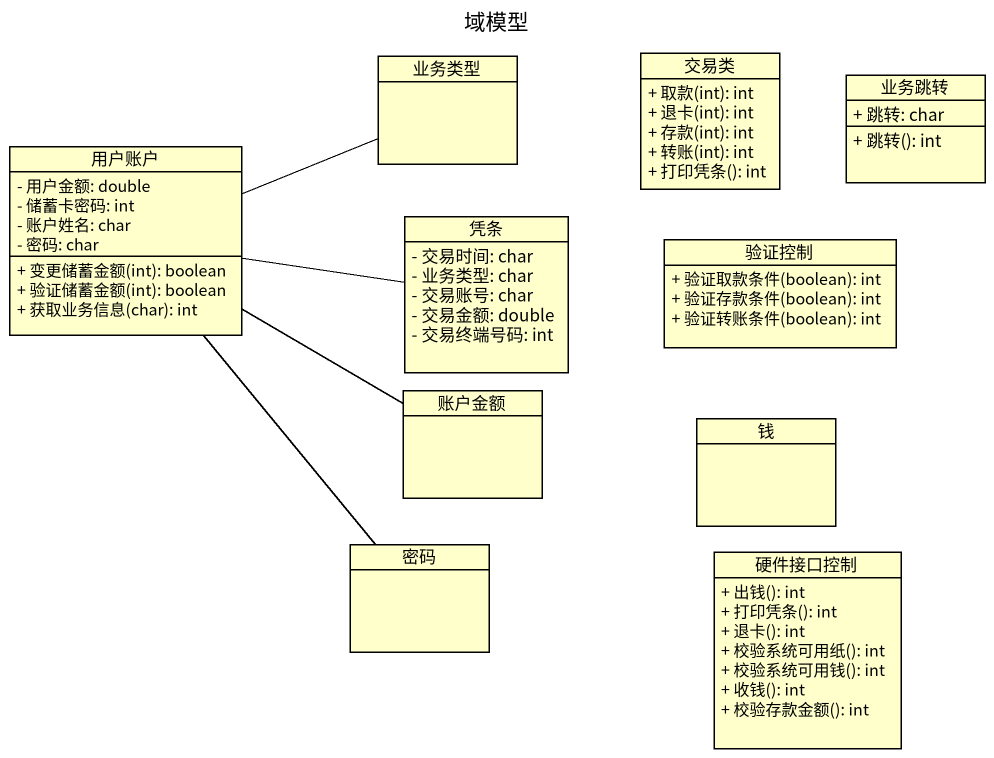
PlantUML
@startuml
title 域模型
hide circle
hide empty members
skinparam classAttributeIconSize 0
class 业务类型
class 交易类 {
  + 取款(int): int
  + 退卡(int): int
  + 存款(int): int
  + 转账(int): int
  + 打印凭条(): int
}
class 业务跳转 {
  + 跳转: char
  + 跳转(): int
}
class 用户账户 {
  - 用户金额: double
  - 储蓄卡密码: int
  - 账户姓名: char
  - 密码: char
  + 变更储蓄金额(int): boolean
  + 验证储蓄金额(int): boolean
  + 获取业务信息(char): int
}
class 凭条 {
  - 交易时间: char
  - 业务类型: char
  - 交易账号: char
  - 交易金额: double
  - 交易终端号码: int
}
class 验证控制 {
  + 验证取款条件(boolean): int
  + 验证存款条件(boolean): int
  + 验证转账条件(boolean): int
}
class 账户金额
class 钱
class 密码
class 硬件接口控制 {
  + 出钱(): int
  + 打印凭条(): int
  + 退卡(): int
  + 校验系统可用纸(): int
  + 校验系统可用钱(): int
  + 收钱(): int
  + 校验存款金额(): int
}
用户账户 -right- 业务类型
用户账户 -right- 凭条
用户账户 -right- 账户金额
用户账户 -- 密码
@enduml
